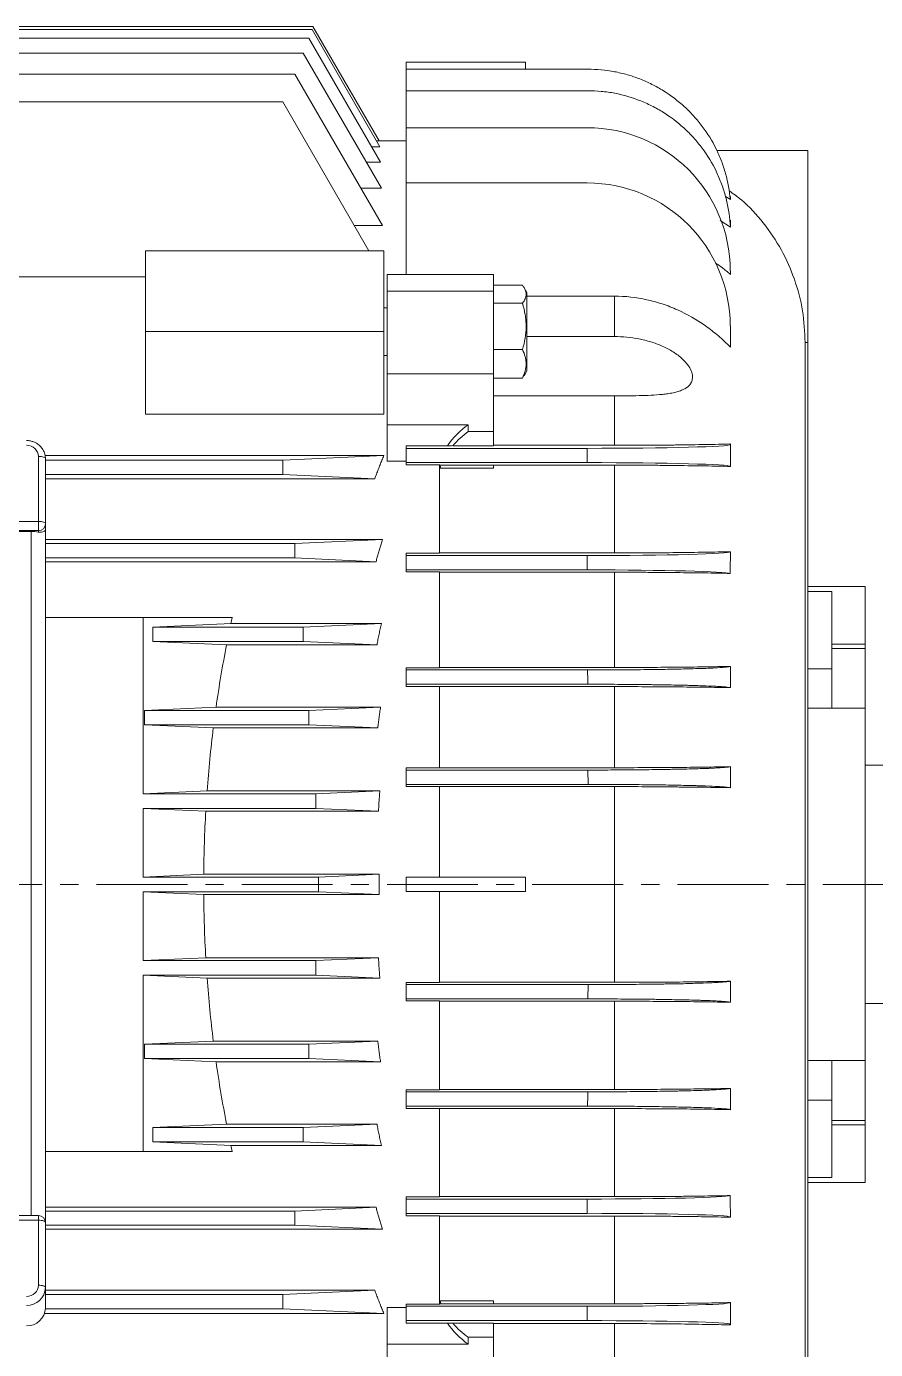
# Model space of a CAD drawing. Header units: inches. Extents: x -48 to 250, y -21 to 207.
# Drawn here: x 29.99 to 37, y 52.19 to 63.12 of the extents above; entities that cross this region are included whole.
import ezdxf

# ---------------------------------------------------------------- set-up
doc = ezdxf.new("R2010")
doc.units = ezdxf.units.IN
doc.header["$MEASUREMENT"] = 0
doc.linetypes.add('CENTERX2', pattern=[0.8, 0.5, -0.1, 0.1, -0.1])
doc.layers.add('Centerline', color=5, linetype='CENTERX2', lineweight=5)

# ---------------------------------------------------------------- blocks, each defined once
blk = doc.blocks.new('HHI 286TS FRONT VIEW')
at = {"color": 7, "linetype": 'Continuous', "lineweight": 5}
for p, q in [((-7.991, 7.062), (-19.009, 7.062)), ((-7.983, 7.087), (-12.996, 7.087)), ((-7.431, 6.093), (-7.991, 7.062)), ((-7.437, 6.141), (-7.983, 7.087)), ((-8.017, 6.99), (-18.983, 6.99)), ((-7.425, 5.965), (-8.017, 6.99)), ((-8.063, 6.867), (-18.937, 6.867)), ((-7.418, 5.751), (-8.063, 6.867)), ((-7.213, 6.791), (-7.213, 6.733)), ((-7.213, 6.791), (-6.228, 6.791)), ((-6.228, 6.791), (-6.228, 6.733)), ((-8.132, 6.693), (-18.868, 6.693)), ((-7.41, 5.442), (-8.132, 6.693)), ((-7.213, 6.733), (-7.213, 6.556)), ((-5.712, 6.733), (-7.213, 6.733)), ((-5.71, 6.733), (-5.712, 6.733)), ((-8.233, 6.464), (-10.941, 6.464)), ((-7.523, 5.234), (-8.233, 6.464)), ((-7.213, 6.556), (-7.213, 6.25)), ((-5.715, 6.556), (-7.213, 6.556)), ((-7.213, 6.25), (-7.213, 5.794)), ((-5.717, 6.25), (-7.213, 6.25)), ((-7.437, 6.141), (-7.459, 6.141)), ((-7.213, 6.142), (-7.437, 6.142)), ((-7.431, 6.093), (-7.499, 6.093)), ((-4.645, 6.063), (-3.894, 6.063)), ((-3.894, 6.063), (-3.894, 4.476)), ((-7.425, 5.965), (-7.542, 5.965)), ((-7.213, 5.794), (-7.213, 5.038)), ((-5.717, 5.794), (-7.213, 5.794)), ((-7.418, 5.751), (-7.589, 5.751)), ((-4.535, 5.683), (-4.535, 5.656)), ((-4.574, 5.681), (-4.535, 5.656)), ((-4.618, 5.485), (-4.535, 5.429)), ((-4.535, 5.486), (-4.535, 5.429)), ((-7.41, 5.442), (-7.643, 5.442)), ((-9.366, 5.234), (-9.366, 4.566)), ((-7.398, 5.234), (-9.366, 5.234)), ((-7.398, 5.234), (-7.398, 4.566)), ((-6.492, 5.038), (-7.37, 5.038)), ((-7.37, 4.9), (-7.37, 5.038)), ((-6.492, 4.9), (-6.492, 5.038)), ((-4.535, 5.069), (-4.535, 5.038)), ((-9.366, 5.018), (-10.941, 5.018)), ((-6.252, 4.949), (-6.492, 4.949)), ((-6.217, 4.89), (-6.239, 4.929)), ((-7.37, 4.217), (-7.37, 4.9)), ((-7.37, 4.9), (-6.492, 4.9)), ((-6.492, 4.217), (-6.492, 4.9)), ((-6.217, 4.241), (-6.217, 4.89)), ((-6.217, 4.859), (-5.492, 4.859)), ((-5.492, 4.859), (-5.492, 4.525)), ((-7.37, 4.762), (-7.398, 4.762)), ((-6.252, 4.8), (-6.492, 4.8)), ((-4.535, 4.439), (-4.535, 4.613)), ((-7.398, 4.566), (-9.366, 4.566)), ((-9.366, 4.566), (-9.366, 3.885)), ((-7.398, 3.885), (-7.398, 4.566)), ((-6.217, 4.525), (-5.492, 4.525)), ((-6.252, 4.417), (-6.492, 4.417)), ((-3.917, -4.476), (-3.917, 4.476)), ((-3.894, 4.476), (-3.917, 4.476)), ((-3.894, -4.476), (-3.894, 4.476)), ((-7.398, 4.369), (-7.37, 4.369)), ((-7.37, 4.217), (-6.492, 4.217)), ((-7.37, 3.797), (-7.37, 4.217)), ((-6.492, 3.74), (-6.492, 4.217)), ((-6.492, 4.182), (-6.252, 4.182)), ((-6.24, 4.203), (-6.252, 4.182)), ((-6.239, 4.202), (-6.217, 4.241)), ((-5.492, 4.036), (-6.492, 4.036)), ((-5.492, 4.036), (-5.492, 3.627)), ((-7.398, 3.885), (-9.366, 3.885)), ((-7.37, 3.797), (-6.701, 3.797)), ((-7.37, 3.495), (-7.37, 3.797)), ((-6.701, 3.797), (-6.701, 3.74)), ((-6.701, 3.74), (-6.492, 3.74)), ((-6.492, 3.624), (-6.492, 3.74)), ((-6.873, 3.623), (-7.213, 3.623)), ((-7.213, 3.623), (-7.213, 3.602)), ((-6.492, 3.624), (-6.828, 3.624)), ((-5.492, 3.627), (-6.492, 3.627)), ((-4.535, 3.633), (-4.535, 3.638)), ((-4.535, 3.453), (-4.535, 3.633)), ((-10.252, 3.535), (-10.252, 2.999)), ((-10.197, 3.542), (-7.398, 3.542)), ((-10.193, 3.515), (-10.193, 2.978)), ((-10.193, 3.504), (-8.233, 3.504)), ((-7.398, 3.542), (-8.233, 3.504)), ((-8.233, 3.504), (-8.233, 3.386)), ((-7.213, 3.602), (-5.717, 3.602)), ((-7.213, 3.602), (-7.213, 3.484)), ((-5.717, 3.602), (-5.717, 3.484)), ((-7.213, 3.495), (-7.37, 3.495)), ((-7.213, 3.484), (-7.213, 3.465)), ((-5.717, 3.484), (-7.213, 3.484)), ((-6.937, 3.465), (-7.213, 3.465)), ((-6.937, 2.736), (-6.937, 3.46)), ((-6.492, 3.439), (-6.933, 3.439)), ((-6.926, 3.463), (-6.492, 3.463)), ((-6.492, 3.463), (-5.492, 3.463)), ((-6.492, 3.439), (-6.492, 3.463)), ((-5.492, 3.463), (-5.492, 2.739)), ((-4.535, 3.453), (-4.535, 3.453)), ((-8.233, 3.386), (-10.193, 3.386)), ((-7.473, 3.351), (-10.193, 3.351)), ((-7.473, 3.351), (-8.233, 3.386)), ((-10.902, 2.999), (-10.252, 2.999)), ((-10.252, 2.999), (-10.252, 2.978)), ((-10.252, 2.978), (-10.252, 2.923)), ((-10.193, 2.978), (-10.193, 2.931)), ((-10.742, 2.923), (-10.252, 2.923)), ((-10.636, 2.916), (-10.311, 2.916)), ((-10.311, 2.916), (-10.311, -2.734)), ((-10.252, 2.923), (-10.252, 2.911)), ((-10.193, 2.931), (-10.193, -2.793)), ((-10.193, 2.848), (-7.41, 2.848)), ((-8.132, 2.815), (-7.41, 2.848)), ((-10.193, 2.815), (-8.132, 2.815)), ((-8.132, 2.815), (-8.132, 2.697)), ((-7.213, 2.736), (-7.213, 2.717)), ((-7.213, 2.736), (-6.937, 2.736)), ((-5.492, 2.739), (-6.937, 2.739)), ((-4.535, 2.748), (-4.535, 2.747)), ((-4.535, 2.692), (-4.535, 2.747)), ((-8.132, 2.697), (-10.193, 2.697)), ((-7.462, 2.666), (-10.193, 2.666)), ((-7.462, 2.666), (-8.132, 2.697)), ((-7.213, 2.717), (-5.717, 2.717)), ((-7.213, 2.717), (-7.213, 2.598)), ((-5.717, 2.717), (-5.717, 2.598)), ((-5.717, 2.598), (-7.213, 2.598)), ((-7.213, 2.598), (-7.213, 2.581)), ((-6.937, 2.581), (-7.213, 2.581)), ((-6.937, 1.79), (-6.937, 2.581)), ((-6.937, 2.578), (-5.492, 2.578)), ((-5.492, 2.578), (-5.492, 1.792)), ((-3.421, 2.461), (-3.894, 2.461)), ((-3.697, 2.42), (-3.894, 2.42)), ((-3.697, 1.782), (-3.697, 2.42)), ((-3.421, 1.984), (-3.421, 2.461)), ((-9.386, 2.205), (-10.193, 2.205)), ((-9.386, 2.205), (-9.386, 0.749)), ((-8.649, 2.205), (-9.386, 2.205)), ((-9.305, 2.126), (-8.66, 2.155)), ((-9.305, 2.008), (-9.305, 2.126)), ((-9.305, 2.126), (-8.063, 2.126)), ((-8.66, 2.155), (-7.418, 2.155)), ((-8.063, 2.126), (-7.418, 2.155)), ((-8.063, 2.008), (-8.063, 2.126)), ((-8.696, 1.98), (-9.305, 2.008)), ((-8.063, 2.008), (-9.305, 2.008)), ((-7.454, 1.98), (-8.696, 1.98)), ((-7.454, 1.98), (-8.063, 2.008)), ((-3.697, 1.984), (-3.421, 1.984)), ((-3.421, 1.984), (-3.421, 1.949)), ((-3.421, 1.949), (-3.697, 1.949)), ((-3.421, 1.949), (-3.421, 1.455)), ((-7.213, 1.79), (-7.213, 1.772)), ((-7.213, 1.79), (-6.937, 1.79)), ((-7.213, 1.772), (-5.715, 1.772)), ((-7.213, 1.772), (-7.213, 1.654)), ((-5.492, 1.792), (-6.937, 1.792)), ((-4.535, 1.801), (-4.535, 1.626)), ((-3.894, 1.782), (-3.697, 1.782)), ((-3.697, 1.455), (-3.697, 1.782)), ((-7.213, 1.654), (-7.213, 1.636)), ((-5.712, 1.654), (-7.213, 1.654)), ((-6.937, 1.636), (-7.213, 1.636)), ((-6.937, 0.962), (-6.937, 1.636)), ((-6.937, 1.634), (-5.492, 1.634)), ((-5.492, 1.634), (-5.492, 0.964)), ((-9.375, 1.437), (-8.784, 1.464)), ((-9.375, 1.319), (-9.375, 1.437)), ((-9.375, 1.437), (-8.017, 1.437)), ((-8.784, 1.464), (-7.425, 1.464)), ((-8.017, 1.437), (-7.425, 1.464)), ((-8.017, 1.319), (-8.017, 1.437)), ((-3.894, 1.455), (-3.697, 1.455)), ((-3.421, 1.455), (-3.697, 1.455)), ((-3.421, -1.455), (-3.421, 1.455)), ((-8.806, 1.293), (-9.375, 1.319)), ((-8.017, 1.319), (-9.375, 1.319)), ((-7.448, 1.293), (-8.017, 1.319)), ((-7.448, 1.293), (-8.806, 1.293)), ((-3.25, 0.984), (-3.421, 0.984)), ((-7.213, 0.962), (-7.213, 0.945)), ((-7.213, 0.962), (-6.937, 0.962)), ((-7.213, 0.945), (-5.712, 0.945)), ((-7.213, 0.945), (-7.213, 0.827)), ((-5.492, 0.964), (-6.937, 0.964)), ((-5.712, 0.945), (-5.71, 0.827)), ((-4.535, 0.973), (-4.535, 0.799)), ((-8.858, 0.773), (-9.386, 0.749)), ((-8.858, 0.773), (-7.431, 0.773)), ((-7.959, 0.749), (-7.431, 0.773)), ((-7.213, 0.827), (-7.213, 0.81)), ((-5.71, 0.827), (-7.213, 0.827)), ((-6.937, 0.81), (-7.213, 0.81)), ((-6.937, 0.059), (-6.937, 0.81)), ((-6.937, 0.808), (-5.492, 0.808)), ((-5.492, 0.808), (-5.492, -0.808)), ((-9.386, 0.749), (-7.959, 0.749)), ((-7.959, 0.628), (-7.959, 0.749)), ((-7.959, 0.628), (-9.386, 0.628)), ((-9.386, 0.628), (-9.386, 0.061)), ((-8.869, 0.605), (-9.386, 0.628)), ((-7.442, 0.605), (-8.869, 0.605)), ((-7.442, 0.605), (-7.959, 0.628)), ((-8.885, 0.084), (-9.386, 0.061)), ((-9.386, 0.061), (-7.937, 0.061)), ((-8.885, 0.084), (-7.437, 0.084)), ((-7.937, 0.061), (-7.437, 0.084)), ((-7.937, -0.061), (-7.937, 0.061)), ((-6.228, 0.059), (-7.213, 0.059)), ((-7.213, 0.059), (-7.213, -0.059)), ((-6.228, 0.059), (-6.228, -0.059)), ((-8.885, -0.084), (-9.386, -0.061)), ((-7.937, -0.061), (-9.386, -0.061)), ((-9.386, -0.061), (-9.386, -0.628)), ((-7.437, -0.084), (-8.885, -0.084)), ((-7.437, -0.084), (-7.937, -0.061)), ((-7.213, -0.059), (-6.228, -0.059)), ((-6.937, -0.81), (-6.937, -0.059)), ((-8.869, -0.605), (-9.386, -0.628)), ((-9.386, -0.628), (-7.959, -0.628)), ((-8.869, -0.605), (-7.442, -0.605)), ((-7.959, -0.628), (-7.442, -0.605)), ((-7.959, -0.749), (-7.959, -0.628)), ((-7.959, -0.749), (-9.386, -0.749)), ((-9.386, -0.749), (-9.386, -2.205)), ((-8.858, -0.773), (-9.386, -0.749)), ((-7.431, -0.773), (-7.959, -0.749)), ((-7.431, -0.773), (-8.858, -0.773)), ((-7.213, -0.81), (-7.213, -0.827)), ((-7.213, -0.81), (-6.937, -0.81)), ((-7.213, -0.827), (-5.71, -0.827)), ((-7.213, -0.827), (-7.213, -0.945)), ((-5.492, -0.808), (-6.937, -0.808)), ((-5.71, -0.827), (-5.712, -0.945)), ((-4.535, -0.799), (-4.535, -0.973)), ((-7.213, -0.945), (-7.213, -0.962)), ((-5.712, -0.945), (-7.213, -0.945)), ((-6.937, -0.962), (-7.213, -0.962)), ((-6.937, -1.695), (-6.937, -0.962)), ((-6.937, -0.964), (-5.492, -0.964)), ((-5.492, -0.964), (-5.492, -1.693)), ((-3.421, -0.984), (-3.25, -0.984)), ((-9.375, -1.319), (-8.806, -1.293)), ((-8.806, -1.293), (-7.448, -1.293)), ((-8.017, -1.319), (-7.448, -1.293)), ((-9.375, -1.437), (-9.375, -1.319)), ((-9.375, -1.319), (-8.017, -1.319)), ((-8.017, -1.437), (-8.017, -1.319)), ((-8.784, -1.464), (-9.375, -1.437)), ((-8.017, -1.437), (-9.375, -1.437)), ((-7.425, -1.464), (-8.784, -1.464)), ((-7.425, -1.464), (-8.017, -1.437)), ((-3.894, -1.455), (-3.697, -1.455)), ((-3.697, -1.455), (-3.421, -1.455)), ((-3.697, -1.782), (-3.697, -1.455)), ((-3.421, -1.455), (-3.421, -1.949)), ((-7.213, -1.695), (-7.213, -1.713)), ((-7.213, -1.695), (-6.937, -1.695)), ((-7.213, -1.713), (-5.712, -1.713)), ((-7.213, -1.713), (-7.213, -1.831)), ((-5.492, -1.693), (-6.937, -1.693)), ((-4.535, -1.685), (-4.535, -1.86)), ((-7.213, -1.831), (-7.213, -1.849)), ((-5.715, -1.831), (-7.213, -1.831)), ((-6.937, -1.849), (-7.213, -1.849)), ((-6.937, -2.581), (-6.937, -1.849)), ((-6.937, -1.851), (-5.492, -1.851)), ((-5.492, -1.851), (-5.492, -2.578)), ((-3.894, -1.782), (-3.697, -1.782)), ((-3.697, -2.42), (-3.697, -1.782)), ((-3.697, -1.949), (-3.421, -1.949)), ((-3.421, -1.949), (-3.421, -1.984)), ((-8.696, -1.98), (-9.305, -2.008)), ((-9.305, -2.126), (-9.305, -2.008)), ((-9.305, -2.008), (-8.063, -2.008)), ((-8.696, -1.98), (-7.454, -1.98)), ((-8.063, -2.008), (-7.454, -1.98)), ((-8.063, -2.126), (-8.063, -2.008)), ((-3.421, -1.984), (-3.697, -1.984)), ((-3.421, -2.461), (-3.421, -1.984)), ((-9.305, -2.126), (-8.66, -2.155)), ((-8.063, -2.126), (-9.305, -2.126)), ((-7.418, -2.155), (-8.66, -2.155)), ((-7.418, -2.155), (-8.063, -2.126)), ((-10.193, -2.205), (-9.386, -2.205)), ((-9.386, -2.205), (-8.649, -2.205)), ((-3.894, -2.42), (-3.697, -2.42)), ((-3.894, -2.461), (-3.421, -2.461)), ((-7.213, -2.581), (-7.213, -2.598)), ((-7.213, -2.581), (-6.937, -2.581)), ((-7.213, -2.598), (-7.213, -2.717)), ((-7.213, -2.598), (-5.717, -2.598)), ((-5.492, -2.578), (-6.937, -2.578)), ((-5.717, -2.598), (-5.717, -2.717)), ((-10.193, -2.666), (-7.462, -2.666)), ((-10.193, -2.697), (-8.132, -2.697)), ((-7.462, -2.666), (-8.132, -2.697)), ((-8.132, -2.697), (-8.132, -2.815)), ((-5.717, -2.717), (-7.213, -2.717)), ((-7.213, -2.717), (-7.213, -2.736)), ((-4.535, -2.747), (-4.535, -2.692)), ((-10.252, -2.734), (-10.731, -2.734)), ((-10.689, -2.773), (-10.252, -2.773)), ((-10.252, -2.734), (-10.252, -2.773)), ((-10.252, -2.773), (-10.252, -3.309)), ((-10.193, -2.793), (-10.193, -3.329)), ((-8.132, -2.815), (-10.193, -2.815)), ((-7.41, -2.848), (-8.132, -2.815)), ((-6.937, -2.736), (-7.213, -2.736)), ((-6.937, -3.46), (-6.937, -2.736)), ((-6.937, -2.739), (-5.492, -2.739)), ((-5.492, -2.739), (-5.492, -3.463)), ((-4.535, -2.747), (-4.535, -2.748)), ((-7.41, -2.848), (-10.193, -2.848)), ((-10.193, -3.329), (-10.193, -3.498)), ((-10.193, -3.351), (-7.473, -3.351)), ((-10.193, -3.386), (-8.233, -3.386)), ((-7.473, -3.351), (-8.233, -3.386)), ((-8.233, -3.386), (-8.233, -3.504)), ((-7.37, -3.495), (-7.213, -3.495)), ((-7.37, -3.797), (-7.37, -3.495)), ((-7.213, -3.465), (-6.937, -3.465)), ((-7.213, -3.465), (-7.213, -3.484)), ((-7.213, -3.484), (-7.213, -3.602)), ((-7.213, -3.484), (-5.717, -3.484)), ((-6.933, -3.439), (-6.492, -3.439)), ((-6.492, -3.463), (-6.926, -3.463)), ((-6.492, -3.439), (-6.492, -3.463)), ((-5.492, -3.463), (-6.492, -3.463)), ((-5.717, -3.484), (-5.717, -3.602)), ((-4.535, -3.453), (-4.535, -3.453)), ((-4.535, -3.633), (-4.535, -3.453)), ((-7.398, -3.542), (-10.2, -3.542)), ((-8.233, -3.504), (-10.193, -3.504)), ((-7.398, -3.542), (-8.233, -3.504)), ((-5.717, -3.602), (-7.213, -3.602)), ((-7.213, -3.602), (-7.213, -3.623)), ((-7.213, -3.623), (-6.873, -3.623)), ((-6.828, -3.624), (-6.492, -3.624)), ((-6.492, -3.74), (-6.492, -3.624)), ((-6.492, -3.627), (-5.492, -3.627)), ((-5.492, -3.627), (-5.492, -4.036)), ((-4.535, -3.638), (-4.535, -3.633)), ((-6.701, -3.797), (-7.37, -3.797)), ((-7.37, -4.217), (-7.37, -3.797)), ((-6.701, -3.74), (-6.701, -3.797)), ((-6.492, -3.74), (-6.701, -3.74)), ((-6.492, -4.217), (-6.492, -3.74))]:
    blk.add_line(p, q, dxfattribs=at)
at = {"color": 7, "linetype": 'Continuous', "lineweight": 5, "flags": 128}
for points in [[(-10.252, 3.535), (-10.24, 3.535), (-10.229, 3.534), (-10.219, 3.532), (-10.21, 3.529), (-10.203, 3.526), (-10.197, 3.523), (-10.194, 3.519), (-10.193, 3.515)], [(-10.252, 2.999), (-10.24, 2.998), (-10.229, 2.997), (-10.219, 2.995), (-10.21, 2.993), (-10.203, 2.99), (-10.197, 2.986), (-10.194, 2.982), (-10.193, 2.978)], [(-10.193, -2.793), (-10.194, -2.789), (-10.197, -2.785), (-10.203, -2.782), (-10.21, -2.779), (-10.219, -2.776), (-10.229, -2.774), (-10.24, -2.773), (-10.252, -2.773)], [(-10.252, -3.309), (-10.24, -3.309), (-10.229, -3.311), (-10.219, -3.313), (-10.21, -3.315), (-10.203, -3.318), (-10.197, -3.322), (-10.194, -3.325), (-10.193, -3.329)]]:
    blk.add_lwpolyline(points, dxfattribs=at)
at = {"color": 7, "linetype": 'Continuous', "lineweight": 5}
for centre, radius, start, end in [((-5.717, 5.069), 1.181, 0, 90), ((-5.717, 4.613), 1.181, 0, 90), ((-10.25, 2.98), 0.0574, 268.2747, 358.1638), ((-10.31, 2.607), 0.309, 79.2658, 90.2621), ((-10.252, -2.793), 0.0591, 0, 90), ((-10.346, -3.324), 0.153, 268.2745, 358.1639), ((-10.346, -3.493), 0.153, 268.2747, 358.1637)]:
    blk.add_arc(centre, radius, start, end, dxfattribs=at)
for centre, major_axis, ratio, start_param, end_param in [((-6.701, 3.63), (0.218, 0.218), 0.414214, 1.178097, 1.992232), ((-6.701, 3.573), (0.218, 0.218), 0.414214, 1.178097, 1.745213), ((-6.701, 3.617), (0.236, 0), 0.036088, 2.137912, 2.384931), ((-5.717, 3.633), (1.181, 0), 0.026186, 4.712389, 6.283185), ((-6.701, 3.466), (0.236, 0), 0.038028, 3.169227, 3.44164), ((-6.701, 3.573), (0.218, 0.218), 0.414214, 2.448846, 2.566636), ((-5.717, 3.453), (1.181, 0), 0.026186, 0, 1.570796), ((-5.717, 2.747), (1.181, 0), 0.026186, 4.712389, 6.283185), ((-5.717, 2.567), (1.181, 0), 0.026186, 0.054813, 1.570796), ((-5.34, 0), (0, 6.142), 0.57735, 1.203628, 1.212252), ((-5.34, 0), (0, 6.142), 0.57735, 1.242499, 1.330136), ((-5.34, 0), (0, 6.142), 0.57735, 1.358668, 1.444532), ((-5.34, 0), (0, 6.142), 0.57735, 1.472125, 1.557149), ((-5.34, 0), (0, 6.142), 0.57735, 1.584443, 1.669467), ((-5.34, 0), (0, 6.142), 0.57735, 1.697061, 1.782925), ((-5.34, 0), (0, 6.142), 0.57735, 1.811457, 1.899094), ((-5.34, 0), (0, 6.142), 0.57735, 1.929341, 1.937965), ((-5.717, -2.567), (1.181, 0), 0.026186, 4.712389, 6.228372), ((-5.717, -2.747), (1.181, 0), 0.026186, 0, 1.570796), ((-6.701, -3.466), (0.236, 0), 0.038028, 2.841545, 3.113958), ((-6.701, -3.573), (0.218, -0.218), 0.414214, 3.716549, 3.834339), ((-5.717, -3.453), (1.181, 0), 0.026186, 4.712389, 6.283185), ((-5.717, -3.633), (1.181, 0), 0.026186, 0, 1.570796), ((-6.701, -3.617), (0.236, 0), 0.036088, 3.898254, 4.145273), ((-6.701, -3.63), (0.218, -0.218), 0.414214, 4.290953, 5.105088), ((-6.701, -3.573), (0.218, -0.218), 0.414214, 4.537972, 5.105088)]:
    blk.add_ellipse(centre, major_axis=major_axis, ratio=ratio, start_param=start_param, end_param=end_param, dxfattribs=at)
for points, knots in [([(-4.535, 5.656), (-4.542, 5.729), (-4.555, 5.801), (-4.584, 5.906), (-4.596, 5.941), (-4.615, 5.992), (-4.622, 6.009), (-4.637, 6.042), (-4.645, 6.059), (-4.685, 6.141), (-4.723, 6.203), (-4.778, 6.276), (-4.789, 6.29), (-4.813, 6.318), (-4.825, 6.332), (-4.862, 6.373), (-4.887, 6.399), (-4.968, 6.472), (-5.025, 6.516), (-5.103, 6.565), (-5.119, 6.574), (-5.151, 6.592), (-5.167, 6.6), (-5.216, 6.625), (-5.249, 6.64), (-5.317, 6.666), (-5.351, 6.678), (-5.421, 6.698), (-5.457, 6.706), (-5.565, 6.727), (-5.638, 6.733), (-5.712, 6.733)], [0, 0, 0, 0, 0.125, 0.125, 0.1875, 0.1875, 0.21875, 0.21875, 0.25, 0.25, 0.375, 0.375, 0.40625, 0.40625, 0.4375, 0.4375, 0.5, 0.5, 0.625, 0.625, 0.65625, 0.65625, 0.6875, 0.6875, 0.75, 0.75, 0.8125, 0.8125, 0.875, 0.875, 1, 1, 1, 1]), ([(-4.535, 5.429), (-4.539, 5.505), (-4.549, 5.579), (-4.576, 5.688), (-4.586, 5.724), (-4.61, 5.795), (-4.625, 5.83), (-4.671, 5.933), (-4.708, 5.997), (-4.773, 6.089), (-4.797, 6.119), (-4.846, 6.176), (-4.872, 6.203), (-4.953, 6.281), (-5.012, 6.327), (-5.106, 6.388), (-5.139, 6.407), (-5.206, 6.442), (-5.24, 6.457), (-5.344, 6.499), (-5.416, 6.52), (-5.527, 6.542), (-5.564, 6.547), (-5.639, 6.554), (-5.677, 6.556), (-5.715, 6.556)], [0, 0, 0, 0, 0.125, 0.125, 0.1875, 0.1875, 0.25, 0.25, 0.375, 0.375, 0.4375, 0.4375, 0.5, 0.5, 0.625, 0.625, 0.6875, 0.6875, 0.75, 0.75, 0.875, 0.875, 0.9375, 0.9375, 1, 1, 1, 1]), ([(-3.917, 4.476), (-3.922, 4.564), (-3.93, 4.741), (-3.999, 4.999), (-4.108, 5.245), (-4.257, 5.465), (-4.405, 5.63), (-4.51, 5.705), (-4.545, 5.729)], [0, 0, 0, 0, 0.180642, 0.366515, 0.54716, 0.73306, 0.913409, 1, 1, 1, 1]), ([(-4.659, 5.132), (-4.64, 5.12), (-4.596, 5.092), (-4.557, 5.058), (-4.535, 5.038)], [0, 0, 0, 0, 0.43289, 1, 1, 1, 1]), ([(-6.252, 4.8), (-6.243, 4.812), (-6.235, 4.824), (-6.225, 4.849), (-6.222, 4.862), (-6.222, 4.881), (-6.223, 4.887), (-6.226, 4.9), (-6.228, 4.906), (-6.235, 4.924), (-6.243, 4.937), (-6.252, 4.949)], [0, 0, 0, 0, 0.25, 0.25, 0.5, 0.5, 0.625, 0.625, 0.75, 0.75, 1, 1, 1, 1]), ([(-5.492, 4.859), (-5.402, 4.859), (-5.313, 4.849), (-5.183, 4.82), (-5.14, 4.809), (-5.076, 4.787), (-5.055, 4.78), (-5.013, 4.764), (-4.993, 4.755), (-4.891, 4.709), (-4.814, 4.665), (-4.704, 4.587), (-4.668, 4.56), (-4.6, 4.501), (-4.567, 4.471), (-4.535, 4.439)], [0, 0, 0, 0, 0.25, 0.25, 0.375, 0.375, 0.4375, 0.4375, 0.5, 0.5, 0.75, 0.75, 0.875, 0.875, 1, 1, 1, 1]), ([(-6.252, 4.417), (-6.243, 4.448), (-6.235, 4.48), (-6.225, 4.543), (-6.222, 4.576), (-6.222, 4.624), (-6.223, 4.641), (-6.226, 4.673), (-6.228, 4.689), (-6.235, 4.737), (-6.243, 4.769), (-6.252, 4.8)], [0, 0, 0, 0, 0.25, 0.25, 0.5, 0.5, 0.625, 0.625, 0.75, 0.75, 1, 1, 1, 1]), ([(-5.492, 4.525), (-5.424, 4.525), (-5.357, 4.519), (-5.258, 4.499), (-5.225, 4.491), (-5.16, 4.472), (-5.128, 4.46), (-5.066, 4.433), (-5.036, 4.417), (-4.98, 4.381), (-4.953, 4.361), (-4.918, 4.328), (-4.907, 4.316), (-4.887, 4.292), (-4.878, 4.279), (-4.867, 4.26), (-4.864, 4.253), (-4.858, 4.241), (-4.856, 4.234), (-4.852, 4.221), (-4.85, 4.215), (-4.848, 4.202), (-4.848, 4.196), (-4.848, 4.178), (-4.85, 4.167), (-4.858, 4.145), (-4.863, 4.136), (-4.874, 4.122), (-4.878, 4.118), (-4.887, 4.11), (-4.892, 4.107), (-4.906, 4.097), (-4.917, 4.091), (-4.941, 4.08), (-4.953, 4.075), (-4.98, 4.067), (-4.993, 4.064), (-5.021, 4.058), (-5.036, 4.056), (-5.066, 4.051), (-5.081, 4.049), (-5.127, 4.045), (-5.159, 4.042), (-5.223, 4.039), (-5.256, 4.038), (-5.323, 4.037), (-5.356, 4.036), (-5.424, 4.036), (-5.458, 4.036), (-5.492, 4.036)], [0, 0, 0, 0, 0.125, 0.125, 0.1875, 0.1875, 0.25, 0.25, 0.3125, 0.3125, 0.375, 0.375, 0.40625, 0.40625, 0.4375, 0.4375, 0.453125, 0.453125, 0.46875, 0.46875, 0.484375, 0.484375, 0.5, 0.5, 0.53125, 0.53125, 0.5625, 0.5625, 0.578125, 0.578125, 0.59375, 0.59375, 0.625, 0.625, 0.65625, 0.65625, 0.6875, 0.6875, 0.71875, 0.71875, 0.75, 0.75, 0.8125, 0.8125, 0.875, 0.875, 0.9375, 0.9375, 1, 1, 1, 1]), ([(-6.252, 4.182), (-6.243, 4.202), (-6.235, 4.221), (-6.225, 4.26), (-6.222, 4.279), (-6.222, 4.309), (-6.223, 4.319), (-6.226, 4.339), (-6.228, 4.349), (-6.235, 4.378), (-6.243, 4.398), (-6.252, 4.417)], [0, 0, 0, 0, 0.25, 0.25, 0.5, 0.5, 0.625, 0.625, 0.75, 0.75, 1, 1, 1, 1]), ([(-10.193, 3.516), (-10.194, 3.529), (-10.196, 3.555), (-10.213, 3.592), (-10.237, 3.622), (-10.264, 3.643), (-10.291, 3.656), (-10.319, 3.665), (-10.339, 3.666), (-10.35, 3.666)], [0, 0, 0, 0, 0.160808, 0.32897, 0.493484, 0.643954, 0.749247, 0.861322, 1, 1, 1, 1]), ([(-5.492, 3.627), (-5.402, 3.627), (-5.313, 3.627), (-5.183, 3.628), (-5.14, 3.628), (-5.076, 3.629), (-5.055, 3.629), (-5.013, 3.629), (-4.993, 3.63), (-4.891, 3.631), (-4.814, 3.632), (-4.704, 3.634), (-4.668, 3.635), (-4.6, 3.636), (-4.567, 3.637), (-4.535, 3.638)], [0, 0, 0, 0, 0.25, 0.25, 0.375, 0.375, 0.4375, 0.4375, 0.5, 0.5, 0.75, 0.75, 0.875, 0.875, 1, 1, 1, 1]), ([(-7.398, 3.542), (-7.403, 3.529), (-7.414, 3.504), (-7.429, 3.466), (-7.444, 3.428), (-7.458, 3.39), (-7.468, 3.364), (-7.473, 3.351)], [0, 0, 0, 0, 0.2010999, 0.4016477, 0.6016456, 0.8010957, 1, 1, 1, 1]), ([(-5.492, 3.463), (-5.403, 3.463), (-5.316, 3.463), (-5.187, 3.462), (-5.144, 3.462), (-5.06, 3.461), (-5.017, 3.461), (-4.895, 3.459), (-4.818, 3.458), (-4.707, 3.456), (-4.671, 3.456), (-4.601, 3.454), (-4.568, 3.453), (-4.535, 3.453)], [0, 0, 0, 0, 0.25, 0.25, 0.375, 0.375, 0.5, 0.5, 0.75, 0.75, 0.875, 0.875, 1, 1, 1, 1]), ([(-10.252, 2.911), (-10.247, 2.91), (-10.242, 2.909), (-10.233, 2.909), (-10.229, 2.909), (-10.218, 2.91), (-10.212, 2.912), (-10.202, 2.917), (-10.199, 2.919), (-10.195, 2.924), (-10.194, 2.925), (-10.193, 2.928), (-10.193, 2.93), (-10.193, 2.931)], [0, 0, 0, 0, 0.125, 0.125, 0.25, 0.25, 0.5, 0.5, 0.75, 0.75, 0.875, 0.875, 1, 1, 1, 1]), ([(-7.41, 2.848), (-7.413, 2.836), (-7.421, 2.812), (-7.431, 2.776), (-7.442, 2.739), (-7.452, 2.703), (-7.459, 2.679), (-7.462, 2.666)], [0, 0, 0, 0, 0.200776, 0.401161, 0.601159, 0.800772, 1, 1, 1, 1]), ([(-4.535, 2.748), (-4.601, 2.747), (-4.671, 2.745), (-4.783, 2.744), (-4.821, 2.743), (-4.879, 2.742), (-4.899, 2.742), (-4.939, 2.742), (-4.959, 2.741), (-5.062, 2.74), (-5.145, 2.74), (-5.274, 2.739), (-5.317, 2.739), (-5.404, 2.739), (-5.448, 2.739), (-5.492, 2.739)], [0, 0, 0, 0, 0.25, 0.25, 0.375, 0.375, 0.4375, 0.4375, 0.5, 0.5, 0.75, 0.75, 0.875, 0.875, 1, 1, 1, 1]), ([(-4.537, 2.569), (-4.537, 2.58), (-4.536, 2.6), (-4.536, 2.631), (-4.535, 2.662), (-4.535, 2.682), (-4.535, 2.692)], [0, 0, 0, 0, 0.2548316, 0.506442, 0.7548313, 1, 1, 1, 1]), ([(-5.492, 2.578), (-5.405, 2.578), (-5.318, 2.578), (-5.191, 2.578), (-5.149, 2.577), (-5.086, 2.577), (-5.065, 2.577), (-5.024, 2.576), (-5.003, 2.576), (-4.901, 2.575), (-4.823, 2.574), (-4.675, 2.572), (-4.604, 2.571), (-4.537, 2.569)], [0, 0, 0, 0, 0.25, 0.25, 0.375, 0.375, 0.4375, 0.4375, 0.5, 0.5, 0.75, 0.75, 1, 1, 1, 1]), ([(-7.418, 2.155), (-7.421, 2.141), (-7.428, 2.112), (-7.437, 2.068), (-7.446, 2.024), (-7.452, 1.995), (-7.454, 1.98)], [0, 0, 0, 0, 0.250629, 0.500836, 0.750625, 1, 1, 1, 1]), ([(-5.715, 1.772), (-5.639, 1.772), (-5.565, 1.772), (-5.455, 1.772), (-5.419, 1.773), (-5.347, 1.773), (-5.311, 1.773), (-5.207, 1.775), (-5.14, 1.775), (-5.046, 1.777), (-5.015, 1.778), (-4.956, 1.779), (-4.928, 1.78), (-4.847, 1.782), (-4.798, 1.783), (-4.732, 1.785), (-4.712, 1.786), (-4.674, 1.788), (-4.657, 1.789), (-4.611, 1.791), (-4.586, 1.793), (-4.559, 1.796), (-4.552, 1.797), (-4.541, 1.799), (-4.537, 1.8), (-4.535, 1.801)], [0, 0, 0, 0, 0.125, 0.125, 0.1875, 0.1875, 0.25, 0.25, 0.375, 0.375, 0.4375, 0.4375, 0.5, 0.5, 0.625, 0.625, 0.6875, 0.6875, 0.75, 0.75, 0.875, 0.875, 0.9375, 0.9375, 1, 1, 1, 1]), ([(-4.535, 1.801), (-4.603, 1.8), (-4.674, 1.798), (-4.824, 1.796), (-4.902, 1.795), (-5.066, 1.794), (-5.15, 1.793), (-5.319, 1.792), (-5.405, 1.792), (-5.492, 1.792)], [0, 0, 0, 0, 0.25, 0.25, 0.5, 0.5, 0.75, 0.75, 1, 1, 1, 1]), ([(-4.535, 1.626), (-4.543, 1.627), (-4.556, 1.629), (-4.586, 1.632), (-4.598, 1.633), (-4.624, 1.635), (-4.639, 1.636), (-4.688, 1.638), (-4.727, 1.64), (-4.792, 1.642), (-4.815, 1.643), (-4.852, 1.644), (-4.865, 1.644), (-4.891, 1.645), (-4.904, 1.645), (-4.971, 1.647), (-5.029, 1.648), (-5.106, 1.649), (-5.122, 1.649), (-5.154, 1.65), (-5.17, 1.65), (-5.219, 1.651), (-5.252, 1.651), (-5.353, 1.652), (-5.423, 1.653), (-5.53, 1.653), (-5.566, 1.653), (-5.639, 1.653), (-5.676, 1.654), (-5.712, 1.654)], [0, 0, 0, 0, 0.125, 0.125, 0.1875, 0.1875, 0.25, 0.25, 0.375, 0.375, 0.4375, 0.4375, 0.46875, 0.46875, 0.5, 0.5, 0.625, 0.625, 0.65625, 0.65625, 0.6875, 0.6875, 0.75, 0.75, 0.875, 0.875, 0.9375, 0.9375, 1, 1, 1, 1]), ([(-5.492, 1.634), (-5.405, 1.634), (-5.32, 1.634), (-5.151, 1.633), (-5.068, 1.633), (-4.904, 1.631), (-4.825, 1.63), (-4.675, 1.628), (-4.604, 1.627), (-4.535, 1.626)], [0, 0, 0, 0, 0.25, 0.25, 0.5, 0.5, 0.75, 0.75, 1, 1, 1, 1]), ([(-7.425, 1.464), (-7.427, 1.45), (-7.431, 1.421), (-7.437, 1.379), (-7.443, 1.336), (-7.446, 1.307), (-7.448, 1.293)], [0, 0, 0, 0, 0.250399, 0.50053, 0.750395, 1, 1, 1, 1]), ([(-5.712, 0.945), (-5.638, 0.945), (-5.566, 0.945), (-5.458, 0.946), (-5.423, 0.946), (-5.37, 0.946), (-5.352, 0.946), (-5.318, 0.947), (-5.3, 0.947), (-5.215, 0.948), (-5.15, 0.949), (-5.073, 0.95), (-5.058, 0.95), (-5.027, 0.951), (-5.012, 0.951), (-4.969, 0.952), (-4.941, 0.952), (-4.86, 0.954), (-4.812, 0.956), (-4.757, 0.958), (-4.746, 0.958), (-4.725, 0.959), (-4.715, 0.959), (-4.687, 0.96), (-4.669, 0.961), (-4.637, 0.963), (-4.622, 0.964), (-4.596, 0.966), (-4.585, 0.967), (-4.555, 0.969), (-4.542, 0.971), (-4.535, 0.973)], [0, 0, 0, 0, 0.125, 0.125, 0.1875, 0.1875, 0.21875, 0.21875, 0.25, 0.25, 0.375, 0.375, 0.40625, 0.40625, 0.4375, 0.4375, 0.5, 0.5, 0.625, 0.625, 0.65625, 0.65625, 0.6875, 0.6875, 0.75, 0.75, 0.8125, 0.8125, 0.875, 0.875, 1, 1, 1, 1]), ([(-4.535, 0.973), (-4.604, 0.972), (-4.676, 0.97), (-4.826, 0.968), (-4.904, 0.967), (-5.027, 0.966), (-5.068, 0.966), (-5.151, 0.965), (-5.193, 0.965), (-5.32, 0.965), (-5.405, 0.964), (-5.492, 0.964)], [0, 0, 0, 0, 0.25, 0.25, 0.5, 0.5, 0.625, 0.625, 0.75, 0.75, 1, 1, 1, 1]), ([(-7.431, 0.773), (-7.432, 0.759), (-7.434, 0.731), (-7.437, 0.689), (-7.44, 0.647), (-7.441, 0.619), (-7.442, 0.605)], [0, 0, 0, 0, 0.250195, 0.500258, 0.750191, 1, 1, 1, 1]), ([(-4.535, 0.799), (-4.543, 0.801), (-4.558, 0.803), (-4.589, 0.806), (-4.601, 0.807), (-4.628, 0.808), (-4.643, 0.809), (-4.693, 0.812), (-4.731, 0.813), (-4.786, 0.815), (-4.798, 0.816), (-4.821, 0.816), (-4.833, 0.817), (-4.87, 0.818), (-4.896, 0.818), (-4.975, 0.82), (-5.033, 0.821), (-5.125, 0.823), (-5.157, 0.823), (-5.221, 0.824), (-5.254, 0.824), (-5.354, 0.825), (-5.423, 0.826), (-5.53, 0.826), (-5.566, 0.827), (-5.638, 0.827), (-5.674, 0.827), (-5.71, 0.827)], [0, 0, 0, 0, 0.125, 0.125, 0.1875, 0.1875, 0.25, 0.25, 0.375, 0.375, 0.40625, 0.40625, 0.4375, 0.4375, 0.5, 0.5, 0.625, 0.625, 0.6875, 0.6875, 0.75, 0.75, 0.875, 0.875, 0.9375, 0.9375, 1, 1, 1, 1]), ([(-5.492, 0.808), (-5.406, 0.808), (-5.32, 0.808), (-5.152, 0.807), (-5.069, 0.806), (-4.967, 0.805), (-4.946, 0.805), (-4.906, 0.805), (-4.886, 0.805), (-4.827, 0.804), (-4.789, 0.803), (-4.676, 0.802), (-4.604, 0.801), (-4.535, 0.799)], [0, 0, 0, 0, 0.25, 0.25, 0.5, 0.5, 0.5625, 0.5625, 0.625, 0.625, 0.75, 0.75, 1, 1, 1, 1]), ([(-7.437, 0.084), (-7.437, 0.07), (-7.437, 0.042), (-7.437, 0), (-7.437, -0.042), (-7.437, -0.07), (-7.437, -0.084)], [0, 0, 0, 0, 0.250002, 0.5, 0.749998, 1, 1, 1, 1]), ([(-7.442, -0.605), (-7.441, -0.619), (-7.44, -0.647), (-7.437, -0.689), (-7.434, -0.731), (-7.432, -0.759), (-7.431, -0.773)], [0, 0, 0, 0, 0.249809, 0.499742, 0.749805, 1, 1, 1, 1]), ([(-5.71, -0.827), (-5.637, -0.827), (-5.566, -0.827), (-5.46, -0.826), (-5.425, -0.826), (-5.356, -0.825), (-5.321, -0.825), (-5.221, -0.824), (-5.156, -0.823), (-5.08, -0.822), (-5.065, -0.822), (-5.035, -0.821), (-5.02, -0.821), (-4.976, -0.82), (-4.949, -0.82), (-4.869, -0.818), (-4.82, -0.816), (-4.754, -0.814), (-4.733, -0.813), (-4.694, -0.812), (-4.676, -0.811), (-4.627, -0.808), (-4.6, -0.807), (-4.569, -0.804), (-4.56, -0.803), (-4.545, -0.801), (-4.539, -0.8), (-4.535, -0.799)], [0, 0, 0, 0, 0.125, 0.125, 0.1875, 0.1875, 0.25, 0.25, 0.375, 0.375, 0.40625, 0.40625, 0.4375, 0.4375, 0.5, 0.5, 0.625, 0.625, 0.6875, 0.6875, 0.75, 0.75, 0.875, 0.875, 0.9375, 0.9375, 1, 1, 1, 1]), ([(-4.535, -0.799), (-4.604, -0.801), (-4.748, -0.803), (-4.905, -0.805), (-5.007, -0.806), (-5.028, -0.806), (-5.069, -0.806), (-5.09, -0.806), (-5.152, -0.807), (-5.194, -0.807), (-5.32, -0.808), (-5.406, -0.808), (-5.492, -0.808)], [0, 0, 0, 0, 0.25, 0.5, 0.5, 0.5625, 0.5625, 0.625, 0.625, 0.75, 0.75, 1, 1, 1, 1]), ([(-4.535, -0.973), (-4.542, -0.971), (-4.555, -0.969), (-4.584, -0.967), (-4.596, -0.966), (-4.615, -0.964), (-4.622, -0.964), (-4.637, -0.963), (-4.645, -0.963), (-4.685, -0.96), (-4.723, -0.959), (-4.778, -0.957), (-4.789, -0.956), (-4.813, -0.956), (-4.825, -0.955), (-4.862, -0.954), (-4.887, -0.954), (-4.968, -0.952), (-5.025, -0.951), (-5.103, -0.949), (-5.119, -0.949), (-5.151, -0.949), (-5.167, -0.948), (-5.216, -0.948), (-5.249, -0.947), (-5.317, -0.947), (-5.351, -0.946), (-5.421, -0.946), (-5.457, -0.946), (-5.565, -0.945), (-5.638, -0.945), (-5.712, -0.945)], [0, 0, 0, 0, 0.125, 0.125, 0.1875, 0.1875, 0.21875, 0.21875, 0.25, 0.25, 0.375, 0.375, 0.40625, 0.40625, 0.4375, 0.4375, 0.5, 0.5, 0.625, 0.625, 0.65625, 0.65625, 0.6875, 0.6875, 0.75, 0.75, 0.8125, 0.8125, 0.875, 0.875, 1, 1, 1, 1]), ([(-5.492, -0.964), (-5.405, -0.964), (-5.32, -0.965), (-5.151, -0.965), (-5.068, -0.966), (-4.946, -0.967), (-4.905, -0.967), (-4.827, -0.968), (-4.788, -0.969), (-4.676, -0.97), (-4.604, -0.972), (-4.535, -0.973)], [0, 0, 0, 0, 0.25, 0.25, 0.5, 0.5, 0.625, 0.625, 0.75, 0.75, 1, 1, 1, 1]), ([(-7.448, -1.293), (-7.446, -1.307), (-7.443, -1.336), (-7.437, -1.379), (-7.431, -1.421), (-7.427, -1.45), (-7.425, -1.464)], [0, 0, 0, 0, 0.249605, 0.49947, 0.749601, 1, 1, 1, 1]), ([(-5.712, -1.713), (-5.639, -1.713), (-5.567, -1.712), (-5.46, -1.712), (-5.425, -1.712), (-5.355, -1.711), (-5.32, -1.711), (-5.218, -1.71), (-5.153, -1.709), (-5.061, -1.707), (-5.031, -1.707), (-4.987, -1.706), (-4.973, -1.706), (-4.944, -1.705), (-4.931, -1.705), (-4.863, -1.703), (-4.815, -1.702), (-4.749, -1.7), (-4.728, -1.699), (-4.689, -1.697), (-4.672, -1.696), (-4.623, -1.694), (-4.597, -1.692), (-4.566, -1.689), (-4.558, -1.688), (-4.544, -1.686), (-4.539, -1.686), (-4.535, -1.685)], [0, 0, 0, 0, 0.125, 0.125, 0.1875, 0.1875, 0.25, 0.25, 0.375, 0.375, 0.4375, 0.4375, 0.46875, 0.46875, 0.5, 0.5, 0.625, 0.625, 0.6875, 0.6875, 0.75, 0.75, 0.875, 0.875, 0.9375, 0.9375, 1, 1, 1, 1]), ([(-4.535, -1.685), (-4.603, -1.686), (-4.675, -1.687), (-4.825, -1.689), (-4.903, -1.69), (-5.067, -1.692), (-5.151, -1.692), (-5.32, -1.693), (-5.405, -1.693), (-5.492, -1.693)], [0, 0, 0, 0, 0.25, 0.25, 0.5, 0.5, 0.75, 0.75, 1, 1, 1, 1]), ([(-4.535, -1.86), (-4.539, -1.858), (-4.549, -1.856), (-4.576, -1.853), (-4.586, -1.853), (-4.61, -1.851), (-4.625, -1.85), (-4.671, -1.847), (-4.708, -1.845), (-4.773, -1.843), (-4.797, -1.842), (-4.846, -1.841), (-4.872, -1.84), (-4.953, -1.838), (-5.012, -1.837), (-5.106, -1.835), (-5.139, -1.835), (-5.206, -1.834), (-5.24, -1.833), (-5.344, -1.832), (-5.416, -1.832), (-5.527, -1.831), (-5.564, -1.831), (-5.639, -1.831), (-5.677, -1.831), (-5.715, -1.831)], [0, 0, 0, 0, 0.125, 0.125, 0.1875, 0.1875, 0.25, 0.25, 0.375, 0.375, 0.4375, 0.4375, 0.5, 0.5, 0.625, 0.625, 0.6875, 0.6875, 0.75, 0.75, 0.875, 0.875, 0.9375, 0.9375, 1, 1, 1, 1]), ([(-5.492, -1.851), (-5.405, -1.851), (-5.319, -1.851), (-5.192, -1.852), (-5.15, -1.852), (-5.066, -1.853), (-5.025, -1.853), (-4.902, -1.854), (-4.824, -1.855), (-4.674, -1.857), (-4.603, -1.859), (-4.535, -1.86)], [0, 0, 0, 0, 0.25, 0.25, 0.375, 0.375, 0.5, 0.5, 0.75, 0.75, 1, 1, 1, 1]), ([(-7.454, -1.98), (-7.452, -1.995), (-7.446, -2.024), (-7.437, -2.068), (-7.428, -2.112), (-7.421, -2.141), (-7.418, -2.155)], [0, 0, 0, 0, 0.249375, 0.499164, 0.749371, 1, 1, 1, 1]), ([(-4.537, -2.569), (-4.604, -2.571), (-4.675, -2.572), (-4.786, -2.574), (-4.825, -2.574), (-4.883, -2.575), (-4.903, -2.575), (-4.943, -2.576), (-4.963, -2.576), (-5.066, -2.577), (-5.149, -2.577), (-5.318, -2.578), (-5.405, -2.578), (-5.492, -2.578)], [0, 0, 0, 0, 0.25, 0.25, 0.375, 0.375, 0.4375, 0.4375, 0.5, 0.5, 0.75, 0.75, 1, 1, 1, 1]), ([(-4.535, -2.692), (-4.535, -2.678), (-4.536, -2.651), (-4.536, -2.611), (-4.537, -2.583), (-4.537, -2.569)], [0, 0, 0, 0, 0.327607, 0.66094, 1, 1, 1, 1]), ([(-7.462, -2.666), (-7.459, -2.679), (-7.452, -2.703), (-7.442, -2.739), (-7.431, -2.776), (-7.421, -2.812), (-7.413, -2.836), (-7.41, -2.848)], [0, 0, 0, 0, 0.199228, 0.398841, 0.598839, 0.799224, 1, 1, 1, 1]), ([(-5.492, -2.739), (-5.404, -2.739), (-5.317, -2.739), (-5.189, -2.739), (-5.147, -2.74), (-5.084, -2.74), (-5.063, -2.74), (-5.021, -2.741), (-5, -2.741), (-4.898, -2.742), (-4.82, -2.743), (-4.709, -2.745), (-4.673, -2.745), (-4.603, -2.747), (-4.568, -2.747), (-4.535, -2.748)], [0, 0, 0, 0, 0.25, 0.25, 0.375, 0.375, 0.4375, 0.4375, 0.5, 0.5, 0.75, 0.75, 0.875, 0.875, 1, 1, 1, 1]), ([(-10.252, -3.309), (-10.252, -3.334), (-10.262, -3.357), (-10.299, -3.392), (-10.324, -3.402), (-10.35, -3.402)], [0, 0, 0, 0, 0.5, 0.5, 1, 1, 1, 1]), ([(-7.473, -3.351), (-7.468, -3.364), (-7.458, -3.39), (-7.444, -3.428), (-7.429, -3.466), (-7.414, -3.504), (-7.403, -3.529), (-7.398, -3.542)], [0, 0, 0, 0, 0.198904, 0.398354, 0.598352, 0.7989, 1, 1, 1, 1]), ([(-4.535, -3.453), (-4.6, -3.454), (-4.669, -3.456), (-4.78, -3.458), (-4.817, -3.458), (-4.876, -3.459), (-4.896, -3.459), (-4.936, -3.46), (-4.956, -3.46), (-5.058, -3.461), (-5.142, -3.462), (-5.271, -3.462), (-5.315, -3.463), (-5.381, -3.463), (-5.403, -3.463), (-5.448, -3.463), (-5.47, -3.463), (-5.492, -3.463)], [0, 0, 0, 0, 0.25, 0.25, 0.375, 0.375, 0.4375, 0.4375, 0.5, 0.5, 0.75, 0.75, 0.875, 0.875, 0.9375, 0.9375, 1, 1, 1, 1]), ([(-4.535, -3.638), (-4.599, -3.636), (-4.667, -3.635), (-4.776, -3.633), (-4.813, -3.632), (-4.891, -3.631), (-4.931, -3.63), (-5.054, -3.629), (-5.138, -3.628), (-5.268, -3.627), (-5.312, -3.627), (-5.402, -3.627), (-5.447, -3.627), (-5.492, -3.627)], [0, 0, 0, 0, 0.25, 0.25, 0.375, 0.375, 0.5, 0.5, 0.75, 0.75, 0.875, 0.875, 1, 1, 1, 1])]:
    blk.add_open_spline(points, degree=3, knots=knots, dxfattribs=at)
for points in [[(-10.35, 3.628), (-10.296, 3.628), (-10.252, 3.586), (-10.252, 3.535)], [(-6.937, 3.46), (-6.937, 3.462), (-6.937, 3.463), (-6.937, 3.465)], [(-5.715, 1.772), (-5.714, 1.732), (-5.713, 1.693), (-5.712, 1.654)], [(-5.712, -1.713), (-5.713, -1.752), (-5.714, -1.791), (-5.715, -1.831)], [(-6.937, -3.465), (-6.937, -3.463), (-6.937, -3.462), (-6.937, -3.46)]]:
    blk.add_open_spline(points, degree=3, dxfattribs=at)
at = {"layer": 'Centerline', "lineweight": 5, "ltscale": 1.5}
blk.add_line((0.579, 0), (-28.113, 0), dxfattribs=at)

msp = doc.modelspace()

# ---------------------------------------------------------------- block references
at = {"color": 7, "lineweight": 5}
msp.add_blockref('HHI 286TS FRONT VIEW', (40.339, 56.034), dxfattribs=at)

doc.saveas('drawing.dxf')
